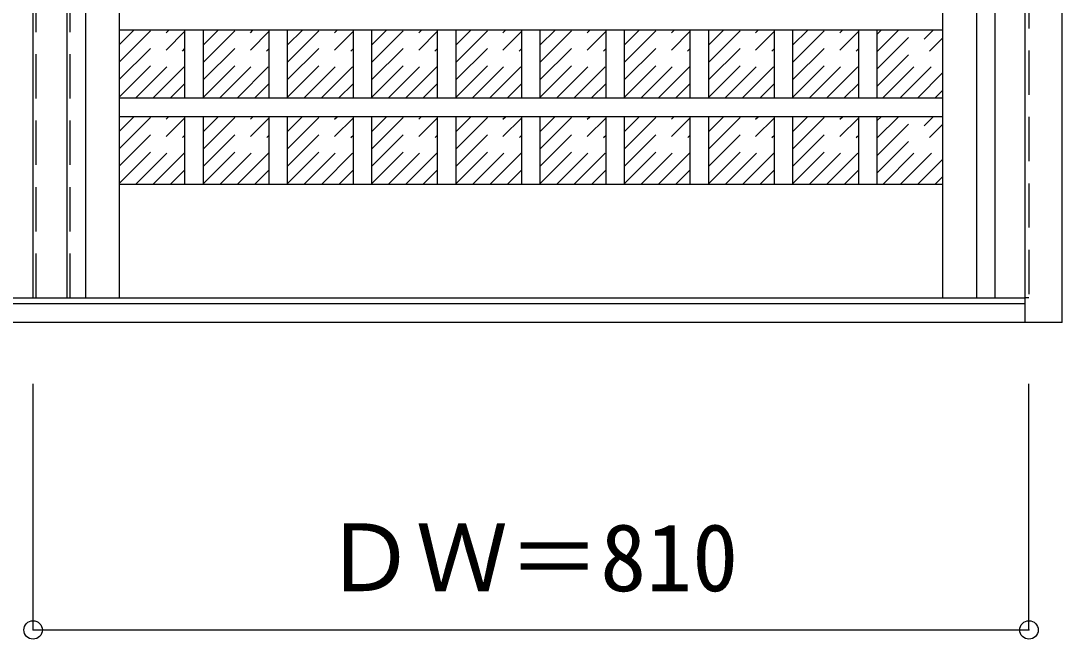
# Model space of a CAD drawing. Units: millimetres, scale not verified. Extents: x -6000 to 5700, y -4307 to 4175.
# Drawn here: x -1198 to -351, y 1160 to 1663 of the extents above; entities that cross this region are included whole.
import ezdxf
from ezdxf.enums import TextEntityAlignment as Align

# ---------------------------------------------------------------- set-up
doc = ezdxf.new("R2010")
doc.units = ezdxf.units.MM
doc.header["$LTSCALE"] = 30
doc.header["$PDMODE"] = 32
doc.header["$PDSIZE"] = 15
doc.linetypes.add('DASHED1', pattern=[1.8, 1.2, -0.6])
for name, color, linetype in [('0-2_扉', 4, 'DASHED1'), ('0-3_仕上げ', 3, 'Continuous'), ('0-4_枠', 3, 'Continuous'), ('0-B_寸法', 4, 'Continuous'), ('0-C_ハッチ', 4, 'DASHED1')]:
    doc.layers.add(name, color=color, linetype=linetype)
doc.styles.add('ＭＳ ゴシック', font='')
doc.styles.get('ＭＳ ゴシック').set_extended_font_data('MS Gothic')

msp = doc.modelspace()

# ---------------------------------------------------------------- linework, layer by layer
at = {"layer": '0-2_扉', "color": 3, "linetype": 'Continuous'}
for p, q in [((-1188, 1438), (-1188, 3421)), ((-1965, 1438), (-381, 1438))]:
    msp.add_line(p, q, dxfattribs=at)
at = {"layer": '0-2_扉'}
msp.add_line((-1158, 1438), (-1158, 3421), dxfattribs=at)
msp.add_lwpolyline([(-378, 3421), (-378, 1438), (-381, 1438)], dxfattribs=at)
at = {"layer": '0-3_仕上げ'}
for p, q in [((-1160.5, 3421), (-1160.5, 1438)), ((-1145.5, 3421), (-1145.5, 1438)), ((-420.5, 1438), (-420.5, 3421)), ((-405.5, 1438), (-405.5, 3421)), ((-448, 1655.6), (-1118, 1655.6)), ((-1064.5, 1600.2), (-1064.5, 1655.6)), ((-1049.5, 1600.2), (-1049.5, 1655.6)), ((-996, 1600.2), (-996, 1655.6)), ((-981, 1600.2), (-981, 1655.6)), ((-927.5, 1600.2), (-927.5, 1655.6)), ((-912.5, 1600.2), (-912.5, 1655.6)), ((-859, 1600.2), (-859, 1655.6)), ((-844, 1600.2), (-844, 1655.6)), ((-790.5, 1600.2), (-790.5, 1655.6)), ((-775.5, 1600.2), (-775.5, 1655.6)), ((-722, 1600.2), (-722, 1655.6)), ((-707, 1600.2), (-707, 1655.6)), ((-653.5, 1600.2), (-653.5, 1655.6)), ((-638.5, 1600.2), (-638.5, 1655.6)), ((-585, 1600.2), (-585, 1655.6)), ((-570, 1600.2), (-570, 1655.6)), ((-516.5, 1600.2), (-516.5, 1655.6)), ((-501.5, 1600.2), (-501.5, 1655.6)), ((-448, 1600.2), (-1118, 1600.2)), ((-448, 1585.2), (-1118, 1585.2)), ((-1064.5, 1530), (-1064.5, 1585.2)), ((-1049.5, 1530), (-1049.5, 1585.2)), ((-996, 1530), (-996, 1585.2)), ((-981, 1530), (-981, 1585.2)), ((-927.5, 1530), (-927.5, 1585.2)), ((-912.5, 1530), (-912.5, 1585.2)), ((-859, 1530), (-859, 1585.2)), ((-844, 1530), (-844, 1585.2)), ((-790.5, 1530), (-790.5, 1585.2)), ((-775.5, 1530), (-775.5, 1585.2)), ((-722, 1530), (-722, 1585.2)), ((-707, 1530), (-707, 1585.2)), ((-653.5, 1530), (-653.5, 1585.2)), ((-638.5, 1530), (-638.5, 1585.2)), ((-585, 1530), (-585, 1585.2)), ((-570, 1530), (-570, 1585.2)), ((-516.5, 1530), (-516.5, 1585.2)), ((-501.5, 1530), (-501.5, 1585.2))]:
    msp.add_line(p, q, dxfattribs=at)
at = {"layer": '0-3_仕上げ', "color": 7}
for p, q in [((-1118, 3421), (-1118, 1438)), ((-448, 1438), (-448, 3421)), ((-448, 1530), (-1118, 1530))]:
    msp.add_line(p, q, dxfattribs=at)
at = {"layer": '0-4_枠'}
for p, q in [((-351, 1418), (-351, 3465)), ((-381, 1433), (-1965, 1433)), ((-351, 1418), (-1995, 1418))]:
    msp.add_line(p, q, dxfattribs=at)
msp.add_lwpolyline([(-381, 1418), (-381, 1438.2), (-381, 1438.54), (-381, 3465)], dxfattribs=at)
at = {"layer": '0-B_寸法'}
for p, q in [((-1188, 1168), (-1188, 1368)), ((-378, 1168), (-378, 1368)), ((-1188, 1168), (-378, 1168))]:
    msp.add_line(p, q, dxfattribs=at)
at = {"layer": '0-B_寸法', "color": 7}
for p in [(-1188, 1168), (-378, 1168)]:
    msp.add_point(p, dxfattribs=at)
at = {"layer": '0-C_ハッチ'}
for p, q in [((-1185.5, 1438), (-1185.5, 3421)), ((-1118, 1615.29), (-1077.69, 1655.6)), ((-1118, 1629.43), (-1091.83, 1655.6)), ((-1118, 1643.58), (-1105.98, 1655.6)), ((-1118, 1601.15), (-1064.5, 1654.65)), ((-1049.5, 1615.29), (-1009.19, 1655.6)), ((-1049.5, 1629.43), (-1023.33, 1655.6)), ((-1049.5, 1643.58), (-1037.48, 1655.6)), ((-1049.5, 1601.15), (-996, 1654.65)), ((-981, 1615.29), (-940.69, 1655.6)), ((-981, 1629.43), (-954.83, 1655.6)), ((-981, 1643.58), (-968.98, 1655.6)), ((-981, 1601.15), (-927.5, 1654.65)), ((-912.5, 1615.29), (-872.19, 1655.6)), ((-912.5, 1629.43), (-886.33, 1655.6)), ((-912.5, 1643.58), (-900.48, 1655.6)), ((-912.5, 1601.15), (-859, 1654.65)), ((-844, 1615.29), (-803.69, 1655.6)), ((-844, 1629.43), (-817.83, 1655.6)), ((-844, 1643.58), (-831.98, 1655.6)), ((-844, 1601.15), (-790.5, 1654.65)), ((-775.5, 1615.29), (-735.19, 1655.6)), ((-775.5, 1629.43), (-749.33, 1655.6)), ((-775.5, 1643.58), (-763.48, 1655.6)), ((-775.5, 1601.15), (-722, 1654.65)), ((-707, 1615.29), (-666.69, 1655.6)), ((-707, 1629.43), (-680.83, 1655.6)), ((-707, 1643.58), (-694.98, 1655.6)), ((-707, 1601.15), (-653.5, 1654.65)), ((-638.5, 1615.29), (-598.19, 1655.6)), ((-638.5, 1629.43), (-612.33, 1655.6)), ((-638.5, 1643.58), (-626.48, 1655.6)), ((-638.5, 1601.15), (-585, 1654.65)), ((-570, 1615.29), (-529.69, 1655.6)), ((-570, 1629.43), (-543.83, 1655.6)), ((-570, 1643.58), (-557.98, 1655.6)), ((-570, 1601.15), (-516.5, 1654.65)), ((-501.5, 1609.92), (-455.82, 1655.6)), ((-501.5, 1624.06), (-469.96, 1655.6)), ((-501.5, 1638.2), (-484.1, 1655.6)), ((-501.5, 1652.34), (-498.24, 1655.6)), ((-497.08, 1600.2), (-448, 1649.28)), ((-1104.81, 1600.2), (-1064.5, 1640.51)), ((-1036.31, 1600.2), (-996, 1640.51)), ((-967.81, 1600.2), (-927.5, 1640.51)), ((-899.31, 1600.2), (-859, 1640.51)), ((-830.81, 1600.2), (-790.5, 1640.51)), ((-762.31, 1600.2), (-722, 1640.51)), ((-693.81, 1600.2), (-653.5, 1640.51)), ((-625.31, 1600.2), (-585, 1640.51)), ((-556.81, 1600.2), (-516.5, 1640.51)), ((-482.93, 1600.2), (-448, 1635.13)), ((-1090.67, 1600.2), (-1064.5, 1626.37)), ((-1022.17, 1600.2), (-996, 1626.37)), ((-953.67, 1600.2), (-927.5, 1626.37)), ((-885.17, 1600.2), (-859, 1626.37)), ((-816.67, 1600.2), (-790.5, 1626.37)), ((-748.17, 1600.2), (-722, 1626.37)), ((-679.67, 1600.2), (-653.5, 1626.37)), ((-611.17, 1600.2), (-585, 1626.37)), ((-542.67, 1600.2), (-516.5, 1626.37)), ((-468.79, 1600.2), (-448, 1620.99)), ((-1076.52, 1600.2), (-1064.5, 1612.22)), ((-1008.02, 1600.2), (-996, 1612.22)), ((-939.52, 1600.2), (-927.5, 1612.22)), ((-871.02, 1600.2), (-859, 1612.22)), ((-802.52, 1600.2), (-790.5, 1612.22)), ((-734.02, 1600.2), (-722, 1612.22)), ((-665.52, 1600.2), (-653.5, 1612.22)), ((-597.02, 1600.2), (-585, 1612.22)), ((-528.52, 1600.2), (-516.5, 1612.22)), ((-454.65, 1600.2), (-448, 1606.85)), ((-1118, 1544.99), (-1077.79, 1585.2)), ((-1118, 1559.13), (-1091.93, 1585.2)), ((-1118, 1573.28), (-1106.08, 1585.2)), ((-1118, 1530.85), (-1064.5, 1584.35)), ((-1049.5, 1544.99), (-1009.29, 1585.2)), ((-1049.5, 1559.13), (-1023.43, 1585.2)), ((-1049.5, 1573.28), (-1037.58, 1585.2)), ((-1049.5, 1530.85), (-996, 1584.35)), ((-981, 1544.99), (-940.79, 1585.2)), ((-981, 1559.13), (-954.93, 1585.2)), ((-981, 1573.28), (-969.08, 1585.2)), ((-981, 1530.85), (-927.5, 1584.35)), ((-912.5, 1544.99), (-872.29, 1585.2)), ((-912.5, 1559.13), (-886.43, 1585.2)), ((-912.5, 1573.28), (-900.58, 1585.2)), ((-912.5, 1530.85), (-859, 1584.35)), ((-844, 1544.99), (-803.79, 1585.2)), ((-844, 1559.13), (-817.93, 1585.2)), ((-844, 1573.28), (-832.08, 1585.2)), ((-844, 1530.85), (-790.5, 1584.35)), ((-775.5, 1544.99), (-735.29, 1585.2)), ((-775.5, 1559.13), (-749.43, 1585.2)), ((-775.5, 1573.28), (-763.58, 1585.2)), ((-775.5, 1530.85), (-722, 1584.35)), ((-707, 1544.99), (-666.79, 1585.2)), ((-707, 1559.13), (-680.93, 1585.2)), ((-707, 1573.28), (-695.08, 1585.2)), ((-707, 1530.85), (-653.5, 1584.35)), ((-638.5, 1544.99), (-598.29, 1585.2)), ((-638.5, 1559.13), (-612.43, 1585.2)), ((-638.5, 1573.28), (-626.58, 1585.2)), ((-638.5, 1530.85), (-585, 1584.35)), ((-570, 1544.99), (-529.79, 1585.2)), ((-570, 1559.13), (-543.93, 1585.2)), ((-570, 1573.28), (-558.08, 1585.2)), ((-570, 1530.85), (-516.5, 1584.35)), ((-501.5, 1539.62), (-455.92, 1585.2)), ((-501.5, 1553.76), (-470.06, 1585.2)), ((-501.5, 1567.9), (-484.2, 1585.2)), ((-501.5, 1582.04), (-498.34, 1585.2)), ((-496.98, 1530), (-448, 1578.98)), ((-1104.71, 1530), (-1064.5, 1570.21)), ((-1036.21, 1530), (-996, 1570.21)), ((-967.71, 1530), (-927.5, 1570.21)), ((-899.21, 1530), (-859, 1570.21)), ((-830.71, 1530), (-790.5, 1570.21)), ((-762.21, 1530), (-722, 1570.21)), ((-693.71, 1530), (-653.5, 1570.21)), ((-625.21, 1530), (-585, 1570.21)), ((-556.71, 1530), (-516.5, 1570.21)), ((-482.83, 1530), (-448, 1564.83)), ((-1090.57, 1530), (-1064.5, 1556.07)), ((-1022.07, 1530), (-996, 1556.07)), ((-953.57, 1530), (-927.5, 1556.07)), ((-885.07, 1530), (-859, 1556.07)), ((-816.57, 1530), (-790.5, 1556.07)), ((-748.07, 1530), (-722, 1556.07)), ((-679.57, 1530), (-653.5, 1556.07)), ((-611.07, 1530), (-585, 1556.07)), ((-542.57, 1530), (-516.5, 1556.07)), ((-468.69, 1530), (-448, 1550.69)), ((-1076.42, 1530), (-1064.5, 1541.92)), ((-1007.92, 1530), (-996, 1541.92)), ((-939.42, 1530), (-927.5, 1541.92)), ((-870.92, 1530), (-859, 1541.92)), ((-802.42, 1530), (-790.5, 1541.92)), ((-733.92, 1530), (-722, 1541.92)), ((-665.42, 1530), (-653.5, 1541.92)), ((-596.92, 1530), (-585, 1541.92)), ((-528.42, 1530), (-516.5, 1541.92)), ((-454.55, 1530), (-448, 1536.55))]:
    msp.add_line(p, q, dxfattribs=at)

# ---------------------------------------------------------------- texts
at = {"layer": '0-B_寸法', "color": 7, "style": 'ＭＳ ゴシック'}
msp.add_text('ＤＷ＝810', height=54.99, dxfattribs=at).set_placement((-951.75, 1183), align=Align.BOTTOM_LEFT)

doc.saveas('drawing.dxf')
